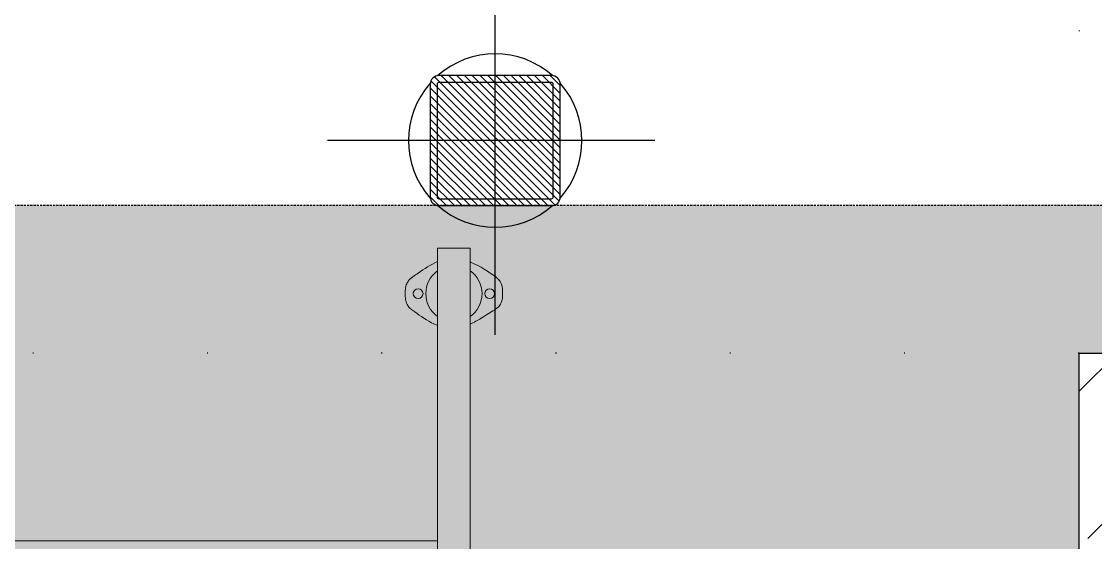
# Model space of a CAD drawing. Header units: centimetres. Extents: x 405564 to 502064, y 46284 to 60634.
# Drawn here: x 484527.7 to 484651.6, y 56110.7 to 56170.8 of the extents above; entities that cross this region are included whole.
import ezdxf

# ---------------------------------------------------------------- set-up
doc = ezdxf.new("R2010")
doc.units = ezdxf.units.CM
for name, pattern in [('( Hidden )', [0.375, 0.25, -0.125]), ('ACAD_ISO07W100', [3, 0, -3]), ('CENTERX3', [23, 15, -3, 2, -3]), ('DOT', [0.25, 0, -0.25])]:
    doc.linetypes.add(name, pattern=pattern)
doc.layers.get('0').update_dxf_attribs({"color": 8, "lineweight": 9})
doc.layers.add('0-KRCN-MİMARİ-220526', color=8, linetype='Continuous', lineweight=9)
doc.layers.add('Visible (ISO)', color=8, linetype='Continuous', lineweight=18)
for name, color, linetype in [('AS_DOS_TERAS_UST', 8, 'ACAD_ISO07W100'), ('AS_NOT_MIMARI', 8, 'Continuous'), ('AS_TA_BETONARME', 5, 'Continuous'), ('AS_TA_TARAMA', 8, 'Continuous')]:
    doc.layers.add(name, color=color, linetype=linetype)

# ---------------------------------------------------------------- blocks, each defined once
blk = doc.blocks.new('A$Cdfb98813')
at = {"linetype": '( Hidden )'}
h = blk.add_hatch(dxfattribs=at)
h.set_pattern_fill('ANSI31', color=256, scale=0.2)
h.set_pattern_definition([(135, (0, 0), (-0.4490128, -0.4490128), [])])
h.paths.add_polyline_path([(740.14, -682), (740.14, -669, 0.414214), (739.14, -668), (726.14, -668, 0.414214), (725.14, -669), (725.14, -682, 0.414214), (726.14, -683), (739.14, -683, 0.414214)])
h = blk.add_hatch()
h.set_pattern_fill('ANGLE', color=256)
h.set_pattern_definition([(0, (-482318.783, -59032.118), (0, 6.985), [5.08, -1.905]), (90, (-482318.783, -59032.118), (-6.985, 4e-16), [5.08, -1.905])])
h.paths.add_polyline_path([(2235.14, -683), (325.14, -683), (325.14, -933.01), (2235.14, -933.01)])
h.paths.add_polyline_path([(800, -700), (900, -700), (900, -800), (800, -800)], flags=16)
h.paths.add_polyline_path([(1700, -700), (1800, -700), (1800, -800), (1700, -800)], flags=16)
at = {"linetype": 'CENTERX3', "ltscale": 10}
for p, q in [((732.64, -697.89), (732.64, 242.14)), ((751.04, -675.5), (713.3, -675.5))]:
    blk.add_line(p, q, dxfattribs=at)
for points in [[(740.14, -682), (740.14, -669, 0.414214), (739.14, -668), (726.14, -668, 0.414214), (725.14, -669), (725.14, -682, 0.414214), (726.14, -683), (739.14, -683, 0.414214)], [(739.34, -682), (739.34, -669, 0.414214), (739.14, -668.8), (726.14, -668.8, 0.414214), (725.94, -669), (725.94, -682, 0.414214), (726.14, -682.2), (739.14, -682.2, 0.414214)]]:
    blk.add_lwpolyline(points, format="xyb", close=True)
at = {"linetype": '( Hidden )'}
blk.add_lwpolyline([(2235.14, -683), (325.14, -683), (325.14, -933.01), (2235.14, -933.01)], close=True, dxfattribs=at)
blk.add_lwpolyline([(2235.14, -683), (325.14, -683), (325.14, -933.01), (2235.14, -933.01)], close=True, dxfattribs=at)
blk.add_lwpolyline([(800, -700), (900, -700), (900, -800), (800, -800)], close=True)
for start, end in [(48.5247, 131.4753), (138.5247, 221.4753), (318.5247, 41.4753), (228.5247, 311.4753)]:
    blk.add_arc((732.64, -675.5), 10, start, end)
at = {"layer": 'Visible (ISO)'}
for p, q in [((726, -687.9), (726, -723.53)), ((729.75, -687.9), (726, -687.9)), ((729.75, -687.9), (729.75, -815.4)), ((733.47, -692.53), (733.49, -693.55)), ((726, -721.65), (673.5, -721.65))]:
    blk.add_line(p, q, dxfattribs=at)
for centre in [(723.75, -693.15), (732, -693.15)]:
    blk.add_circle(centre, 0.562, dxfattribs=at)
for radius, start, end in [(3.24, 125.4152, 234.5848), (3.24, 305.4152, 54.5848), (5.62, 174.3333, 185.6667)]:
    blk.add_arc((727.88, -693.15), radius, start, end, dxfattribs=at)
for points, knots in [([(723.13, -691.21), (723.34, -691.07), (723.55, -690.93), (724.43, -690.31), (725.16, -689.79), (726, -689.46)], [0.941379, 0.941379, 0.941379, 0.941379, 1.812747, 1.812747, 4.454408, 4.454408, 4.454408, 4.454408]), ([(729.75, -689.49), (729.77, -689.5), (729.79, -689.51), (730.94, -689.96), (731.93, -690.69), (732.66, -691.19)], [8.240601, 8.240601, 8.240601, 8.240601, 8.295642, 8.295642, 11.870712, 11.870712, 11.870712, 11.870712]), ([(723.13, -691.21), (722.93, -691.34), (722.75, -691.51), (722.52, -691.84), (722.44, -691.98), (722.33, -692.28), (722.3, -692.44), (722.28, -692.6)], [0, 0, 0, 0, 0.976611, 0.976611, 1.616438, 1.616438, 2.256265, 2.256265, 2.256265, 2.256265]), ([(733.47, -692.53), (733.44, -692.28), (733.37, -692.05), (733.18, -691.7), (733.09, -691.58), (732.89, -691.37), (732.78, -691.27), (732.66, -691.19)], [0, 0, 0, 0, 0.976611, 0.976611, 1.565275, 1.565275, 2.153938, 2.153938, 2.153938, 2.153938]), ([(722.28, -693.71), (722.3, -693.95), (722.38, -694.19), (722.56, -694.54), (722.66, -694.67), (722.87, -694.91), (722.99, -695.01), (723.13, -695.1)], [0, 0, 0, 0, 0.976611, 0.976611, 1.612198, 1.612198, 2.247785, 2.247785, 2.247785, 2.247785]), ([(732.54, -695.05), (732.75, -694.93), (732.94, -694.77), (733.21, -694.43), (733.3, -694.27), (733.43, -693.92), (733.48, -693.74), (733.49, -693.55)], [0, 0, 0, 0, 0.976611, 0.976611, 1.726288, 1.726288, 2.475965, 2.475965, 2.475965, 2.475965]), ([(726, -696.83), (725.76, -696.74), (725.53, -696.63), (724.48, -696.08), (723.77, -695.52), (723.13, -695.1)], [5.817332, 5.817332, 5.817332, 5.817332, 6.33052, 6.33052, 8.147594, 8.147594, 8.147594, 8.147594]), ([(732.54, -695.05), (732.09, -695.3), (731.58, -695.65), (730.61, -696.23), (730.19, -696.46), (729.75, -696.65)], [0.879393, 0.879393, 0.879393, 0.879393, 2.287506, 2.287506, 3.245389, 3.245389, 3.245389, 3.245389])]:
    blk.add_open_spline(points, degree=3, knots=knots, dxfattribs=at)
blk = doc.blocks.new('A$C6A10306C')
at = {"layer": 'AS_TA_TARAMA'}
h = blk.add_hatch(dxfattribs=at)
h.set_pattern_fill('ANSI33', color=256, scale=4, angle=180)
h.set_pattern_definition([(225, (17560.68, -7819.299), (17.96051, -17.96051), []), (225, (17542.72, -7819.299), (17.96051, -17.96051), [12.7, -6.35])])
h.paths.add_polyline_path([(14085.68, -4501.45), (14185.68, -4501.45), (14185.68, -4601.45), (14085.68, -4601.45)])
at = {"layer": 'AS_DOS_TERAS_UST', "linetype": 'DOT', "ltscale": 80}
for p, q in [((14085.68, -3901.45), (14085.68, -4501.45)), ((14085.68, -4501.45), (13710.68, -4501.45))]:
    blk.add_line(p, q, dxfattribs=at)
at = {"layer": 'AS_TA_BETONARME'}
blk.add_lwpolyline([(14085.68, -4501.45), (14185.68, -4501.45), (14185.68, -4601.45), (14085.68, -4601.45)], close=True, dxfattribs=at)
at = {"layer": 'AS_NOT_MIMARI'}
blk.add_blockref('A$Cdfb98813', (13285.68, -3801.45), dxfattribs=at)

msp = doc.modelspace()

# ---------------------------------------------------------------- block references
at = {"layer": '0-KRCN-MİMARİ-220526'}
msp.add_blockref('A$C6A10306C', (470564.07, 60634.02), dxfattribs=at)

doc.saveas('drawing.dxf')
